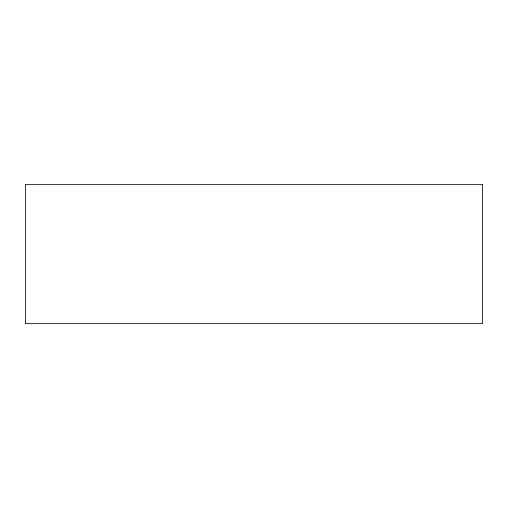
<?xml version="1.0" encoding="UTF-8"?>
<svg xmlns="http://www.w3.org/2000/svg" width="508" height="508" viewBox="0 0 508 508"><rect width="100%" height="100%" fill="white"/><g stroke="black" fill="none" stroke-linecap="round" stroke-linejoin="round"><path stroke-width="0.76" d="M482.6 184.36L25.4 184.36L25.4 323.64L482.6 323.64L482.6 184.36"/></g></svg>
